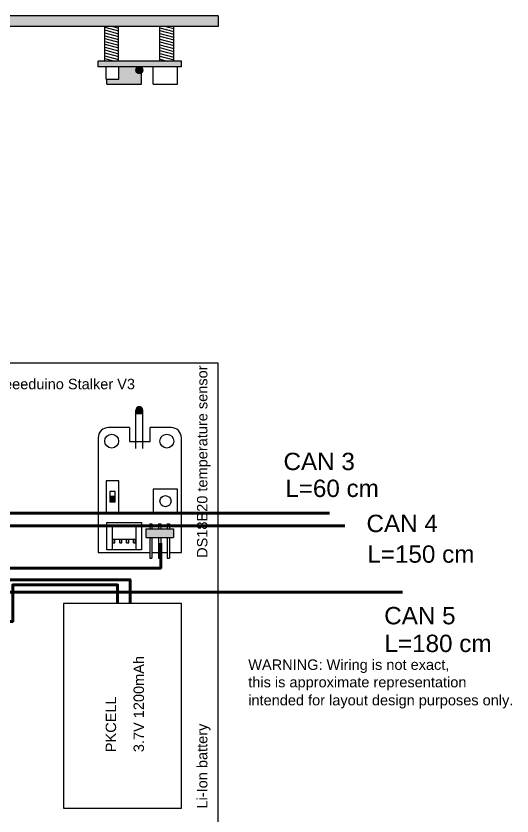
# Model space of a CAD drawing. Header units: millimetres. Extents: x -1 to 310, y -80 to 271.
# Drawn here: x 167.1 to 310.1, y 40.3 to 270.7 of the extents above; entities that cross this region are included whole.
import ezdxf

# ---------------------------------------------------------------- set-up
doc = ezdxf.new("R2010")
doc.units = ezdxf.units.MM
for name, color, linetype in [('board', 5, 'Continuous'), ('components', 3, 'Continuous'), ('connectors', 4, 'Continuous'), ('mount', 7, 'Continuous'), ('mount_holes', 1, 'Continuous'), ('pins', 9, 'Continuous'), ('sensor', 2, 'Continuous'), ('wires_en', 7, 'Continuous')]:
    doc.layers.add(name, color=color, linetype=linetype)
doc.styles.get("Standard").update_dxf_attribs({"font": 'arial.ttf'})

# ---------------------------------------------------------------- blocks, each defined once
blk = doc.blocks.new('A$C6EF10332')
at = {"layer": 'board'}
for p, q in [((68.26818167605484, 34.00000001425861), (9.268181676054837, 34.00000001425861)), ((9.268181676054837, 34.00000001425861), (9.268181676054837, 1.42586032e-08)), ((68.26818167605484, 1.42586032e-08), (68.26818167605484, 34.00000001425861)), ((9.268181676054837, 1.42586032e-08), (68.26818167605484, 1.42586032e-08))]:
    blk.add_line(p, q, dxfattribs=at)
at = {"layer": 'board', "color": 7}
for s, p in [('PKCELL', (25.39531344495549, 18.83078343370721)), ('3.7V 1200mAh', (25.39531344495549, 10.79872335966934))]:
    blk.add_text(s, height=3, dxfattribs=at).set_placement(p)
blk = doc.blocks.new('A$C59DF114F')
at = {"layer": 'components'}
blk.add_hatch(color=256, dxfattribs=at).paths.add_polyline_path([(16.19999984652894, 20.60000015218705), (16.19999984652894, 19.10000015218705), (17.69999984652894, 19.10000015218705), (17.69999984652894, 20.60000015218705)])
at = {"layer": 'connectors'}
h = blk.add_hatch(color=256, dxfattribs=at)
h.paths.add_polyline_path([(4.399999846528928, 19.80000015218705), (4.399999846528928, 19.20000015218706), (5.399999846528916, 19.20000015218706), (5.399999846528913, 19.80000015218705)])
h.paths.add_polyline_path([(4.399999846528942, 17.80000015218708), (4.399999846528928, 17.20000015218708), (5.399999846528925, 17.20000015218707), (5.399999846528922, 17.80000015218706)])
h.paths.add_polyline_path([(5.39999984652893, 15.80000015218707), (4.399999846528928, 15.80000015218707), (4.399999846528928, 15.20000015218707), (5.399999846528933, 15.20000015218707)])
h.paths.add_polyline_path([(5.399999846528942, 13.20000015218706), (5.399999846528939, 13.80000015218705), (4.399999846528942, 13.80000015218704), (4.399999846528942, 13.20000015218707)])
at = {"layer": 'pins'}
blk.add_hatch(color=256, dxfattribs=at).paths.add_polyline_path([(5.899999846528942, 2.300000152187053), (8.399999846528942, 2.300000152187053), (8.399999846528928, 10.26000015218704), (5.899999846528928, 10.26000015218704)])
at = {"layer": 'sensor'}
blk.add_hatch(color=256, dxfattribs=at).paths.add_polyline_path([(42.59999984652893, 11.10949858283217, 1), (42.59999984652893, 13.10949858283217), (41.59999984652893, 13.10949858283217), (41.59999984652893, 11.10949858283217)])
at = {"layer": 'board'}
for p, q in [((34.59999984652893, 24.00000015218706), (1.59999984652893, 24.00000015218706)), ((1.59999984652893, 24.00000015218706), (1.59999984652893, 9.145000152187052)), ((37.59999984652893, 15.00000015218705), (37.59999984652893, 21.00000015218705)), ((37.59999984652893, 15.00000015218705), (33.59999984652893, 15.00000015218705)), ((33.59999984652893, 15.00000015218705), (33.59999984652893, 9.000000152187056)), ((1.59999984652893, 8.495000152187046), (1.59999984652893, 6.605000152187059)), ((33.59999984652893, 9.000000152187056), (37.59999984652893, 9.000000152187056)), ((37.59999984652893, 3.000000152187055), (37.59999984652893, 9.000000152187056)), ((1.59999984652893, 5.955000152187054), (1.599999846528916, 4.065000152187067)), ((1.599999846528916, 3.415000152187033), (1.59999984652893, 1.521870558e-07)), ((1.59999984652893, 1.521870558e-07), (34.59999984652893, 1.521870558e-07))]:
    blk.add_line(p, q, dxfattribs=at)
for centre, start, end in [((34.59999984652893, 21.00000015218705), 0, 90), ((34.59999984652893, 3.000000152187055), 270, 0)]:
    blk.add_arc(centre, 3, start, end, dxfattribs=at)
at = {"layer": 'components'}
for p, q in [((22.19999984652893, 21.70000015218706), (13.19999984652892, 21.70000015218706)), ((13.19999984652892, 21.70000015218706), (13.19999984652892, 18.00000015218705)), ((22.19999984652893, 18.00000015218705), (22.19999984652893, 21.70000015218706)), ((19.19999984652892, 20.60000015218705), (16.19999984652894, 20.60000015218706)), ((16.19999984652894, 20.60000015218706), (16.19999984652894, 19.10000015218705)), ((16.19999984652894, 19.10000015218705), (19.19999984652892, 19.10000015218705)), ((19.19999984652892, 19.10000015218705), (19.19999984652892, 20.60000015218705)), ((13.19999984652892, 18.00000015218705), (22.19999984652893, 18.00000015218705))]:
    blk.add_line(p, q, dxfattribs=at)
for points in [[(16.19999984652894, 19.10000015218705), (17.69999984652894, 19.10000015218705), (17.69999984652894, 20.60000015218705), (16.19999984652894, 20.60000015218705)], [(12.99999984652894, 1.10000015218705), (19.79999984652893, 1.10000015218705), (19.79999984652893, 8.10000015218705), (12.99999984652894, 8.10000015218705)]]:
    blk.add_lwpolyline(points, close=True, dxfattribs=at)
blk.add_circle((16.39999984652894, 4.60000015218705), 1.6, dxfattribs=at)
at = {"layer": 'connectors'}
for p, q in [((2.399999846528928, 21.50000015218706), (10.19999984652892, 21.50000015218706)), ((2.399999846528928, 11.50000015218705), (2.399999846528928, 21.50000015218706)), ((9.099999846528917, 19.85000015218705), (9.09999984652893, 21.50000015218706)), ((10.19999984652892, 21.50000015218706), (10.19999984652892, 11.50000015218705)), ((2.399999846528928, 19.85000015218705), (9.099999846528902, 19.85000015218705)), ((4.399999846528913, 19.80000015218705), (5.399999846528913, 19.80000015218705)), ((4.399999846528928, 19.80000015218705), (4.399999846528928, 19.20000015218704)), ((4.399999846528913, 19.20000015218706), (5.399999846528913, 19.20000015218706)), ((5.399999846528913, 19.85000015218706), (5.399999846528942, 13.15000015218705)), ((4.399999846528913, 17.80000015218708), (5.399999846528913, 17.80000015218706)), ((4.399999846528942, 17.80000015218708), (4.399999846528928, 17.20000015218707)), ((4.399999846528913, 17.20000015218708), (5.399999846528913, 17.20000015218707)), ((4.399999846528928, 15.80000015218707), (5.399999846528928, 15.80000015218707)), ((4.399999846528928, 15.80000015218708), (4.399999846528928, 15.20000015218707)), ((4.399999846528928, 15.20000015218707), (5.399999846528928, 15.20000015218707)), ((9.099999846528917, 13.15000015218705), (2.399999846528928, 13.15000015218706)), ((4.399999846528956, 13.80000015218704), (5.399999846528928, 13.80000015218705)), ((4.399999846528942, 13.80000015218701), (4.399999846528942, 13.20000015218707)), ((4.399999846528956, 13.20000015218707), (5.399999846528928, 13.20000015218706)), ((9.09999984652893, 11.50000015218705), (9.099999846528917, 13.15000015218706)), ((10.19999984652892, 11.50000015218705), (2.399999846528928, 11.50000015218705))]:
    blk.add_line(p, q, dxfattribs=at)
at = {"layer": 'mount_holes'}
for centre in [(33.69999984652892, 20.10000015218706), (33.69999984652892, 4.200000152187058)]:
    blk.add_circle(centre, 2, dxfattribs=at)
at = {"layer": 'pins'}
for p, q in [((5.899999846528928, 10.26000015218704), (5.899999846528942, 2.300000152187053)), ((8.399999846528942, 10.26000015218704), (5.899999846528942, 10.26000015218704)), ((8.399999846528928, 10.26000015218704), (8.399999846528942, 2.300000152187053)), ((-1.534710634e-07, 9.145000152187066), (-1.534710634e-07, 8.49500015218706)), ((5.899999846528942, 9.145000152187052), (-1.534710634e-07, 9.145000152187066)), ((5.899999846528942, 8.495000152187046), (-1.534710634e-07, 8.49500015218706)), ((9.899999846528928, 9.145000152187066), (8.399999846528942, 9.145000152187052)), ((9.899999846528928, 8.49500015218706), (8.399999846528942, 8.495000152187046)), ((9.899999846528928, 9.145000152187066), (9.899999846528928, 8.49500015218706)), ((-1.534710634e-07, 6.605000152187059), (-1.534710634e-07, 5.955000152187054)), ((5.899999846528942, 6.605000152187045), (-1.534710634e-07, 6.605000152187059)), ((5.899999846528942, 5.955000152187054), (-1.534710634e-07, 5.955000152187054)), ((9.899999846528928, 6.605000152187059), (8.399999846528942, 6.605000152187045)), ((9.899999846528928, 5.955000152187054), (8.399999846528942, 5.955000152187054)), ((9.899999846528928, 6.605000152187059), (9.899999846528928, 5.955000152187054)), ((-1.534710634e-07, 4.065000152187053), (-1.534710634e-07, 3.415000152187047)), ((5.899999846528942, 4.065000152187053), (-1.534710634e-07, 4.065000152187053)), ((5.899999846528942, 3.415000152187033), (-1.534710634e-07, 3.415000152187047)), ((9.899999846528928, 4.065000152187053), (8.399999846528942, 4.065000152187053)), ((9.899999846528928, 3.415000152187047), (8.399999846528942, 3.415000152187033)), ((9.899999846528928, 4.065000152187053), (9.899999846528928, 3.415000152187047)), ((8.399999846528942, 2.300000152187053), (5.899999846528942, 2.300000152187053))]:
    blk.add_line(p, q, dxfattribs=at)
at = {"layer": 'sensor'}
for p, q in [((31.59999984652893, 13.10949858283217), (42.59999984652893, 13.10949858283217)), ((41.59999984652893, 13.10949858283217), (41.59999984652893, 11.10949858283217)), ((31.59999984652893, 11.10949858283217), (42.59999984652893, 11.10949858283217))]:
    blk.add_line(p, q, dxfattribs=at)
blk.add_arc((42.59999984652893, 12.10949858283217), 1, 270, 90, dxfattribs=at)

msp = doc.modelspace()

# ---------------------------------------------------------------- hatches: boundary and pattern name
at = {"layer": 'board'}
msp.add_hatch(color=256, dxfattribs=at).paths.add_polyline_path([(214.7747623539463, 256.1471524087984), (214.7747623539463, 257.7471524087985), (190.7747623539463, 257.7471524087985), (190.7747623539463, 256.1471524087984)])
at = {"layer": 'connectors'}
h = msp.add_hatch(color=256, dxfattribs=at)
edge = h.paths.add_edge_path()
edge.add_line((203.2747623539463, 251.1471524087985), (203.2747623539463, 254.354365134026))
edge.add_ellipse((202.6652639233012, 255.1471524087985), major_axis=(0, 1), ratio=1, start_angle=0, end_angle=217.5532450651853, ccw=False)
edge.add_line((202.1083682129403, 256.1471524087984), (196.7747623539463, 256.1471524087984))
edge.add_line((196.7747623539463, 256.1471524087984), (196.7747623539463, 252.5471524087985))
edge.add_line((196.7747623539463, 252.5471524087985), (193.2747623539463, 252.5471524087985))
edge.add_line((193.2747623539463, 252.5471524087985), (193.2747623539463, 251.1471524087985))
edge.add_line((193.2747623539463, 251.1471524087985), (203.2747623539463, 251.1471524087985))
at = {"layer": 'mount'}
msp.add_hatch(color=256, dxfattribs=at).paths.add_polyline_path([(90.39685188066778, 270.7471524087984), (90.39685188066778, 267.7471524087985), (225.3968518806678, 267.7471524087985), (225.3968518806678, 270.7471524087984)])
h = msp.add_hatch(dxfattribs=at)
h.set_pattern_fill('ANSI31', color=256, scale=0.25, angle=120, style=0)
h.set_pattern_definition([(165, (0, 20.04578539965928), (-0.205437617050126, -0.7667036246169479), [])])
h.paths.add_polyline_path([(196.6747623539463, 267.7471524087985), (192.6747623539463, 267.7471524087985), (192.6747623539463, 257.7471524087985), (196.6747623539463, 257.7471524087985)])
h.paths.add_polyline_path([(208.5747623539464, 257.7471524087985), (212.5747623539463, 257.7471524087985), (212.5747623539463, 267.7471524087985), (208.5747623539463, 267.7471524087985)])
at = {"layer": 'sensor'}
h = msp.add_hatch(color=256, dxfattribs=at)
edge = h.paths.add_edge_path()
edge.add_ellipse((202.6652639233012, 255.1471524087985), major_axis=(0, 1), ratio=1, start_angle=0, end_angle=360)

# ---------------------------------------------------------------- linework, layer by layer
at = {"layer": 'board'}
for p, q in [((214.7747623539463, 257.7471524087985), (190.7747623539463, 257.7471524087985)), ((190.7747623539463, 256.1471524087984), (190.7747623539463, 257.7471524087985)), ((214.7747623539463, 256.1471524087984), (190.7747623539463, 256.1471524087984)), ((214.7747623539463, 256.1471524087984), (214.7747623539463, 257.7471524087985))]:
    msp.add_line(p, q, dxfattribs=at)
at = {"layer": 'components'}
for p, q in [((193.0747623539463, 252.5471524087985), (193.0747623539463, 256.1471524087984)), ((196.7747623539463, 252.5471524087985), (196.7747623539463, 256.1471524087984)), ((206.6747623539463, 251.1471524087985), (206.6747623539463, 256.1471524087984)), ((213.6747623539463, 251.1471524087985), (213.6747623539463, 256.1471524087984)), ((193.0747623539463, 252.5471524087985), (196.7747623539463, 252.5471524087985)), ((206.6747623539463, 251.1471524087985), (213.6747623539463, 251.1471524087985))]:
    msp.add_line(p, q, dxfattribs=at)
at = {"layer": 'connectors'}
for p, q in [((203.2747623539463, 251.1471524087985), (203.2747623539463, 254.354365134026)), ((193.2747623539463, 251.1471524087985), (193.2747623539463, 252.5471524087985)), ((193.2747623539463, 251.1471524087985), (203.2747623539463, 251.1471524087985))]:
    msp.add_line(p, q, dxfattribs=at)
at = {"layer": 'mount'}
for p, q in [((225.3968518806678, 270.7471524087984), (90.39685188066778, 270.7471524087984)), ((225.3968518806678, 270.7471524087984), (225.3968518806678, 267.7471524087985)), ((225.3968518806678, 267.7471524087985), (90.39685188066778, 267.7471524087985)), ((192.6747623539463, 257.7471524087985), (192.6747623539463, 267.7471524087985)), ((196.6747623539463, 257.7471524087985), (196.6747623539463, 267.7471524087985)), ((208.5747623539464, 257.7471524087985), (208.5747623539463, 267.7471524087985)), ((212.5747623539463, 257.7471524087985), (212.5747623539463, 267.7471524087985)), ((225.3968518806678, 170.7013670091392), (90.39685188066778, 170.7013670091392)), ((225.3968518806678, 20.70136700913918), (225.3968518806678, 170.7013670091392))]:
    msp.add_line(p, q, dxfattribs=at)
at = {"layer": 'sensor'}
msp.add_ellipse((202.6652639233012, 255.1471524087985), major_axis=(0, 1), ratio=1, dxfattribs=at)
at = {"layer": 'wires_en', "color": 2, "lineweight": 100}
for p, q in [((128.7961898937092, 123.9031072450179), (261.8306110847817, 123.9031072450179)), ((133.9910164642751, 104.7757946435856), (278.5300381437481, 104.7757946435856))]:
    msp.add_line(p, q, dxfattribs=at)
msp.add_lwpolyline([(124.2983992336904, 127.5054474673984), (257.4465121005017, 127.5054474673984)], dxfattribs=at)
at = {"layer": 'wires_en', "color": 5, "lineweight": 100}
msp.add_lwpolyline([(141.1697055046061, 123.5908629949517), (141.1697055046061, 111.6867543182352), (208.817008265467, 111.6867543182352), (208.817008265467, 118.8796500509584)], dxfattribs=at)
at = {"layer": 'wires_en', "color": 7, "lineweight": 100}
msp.add_lwpolyline([(199.9547497968979, 101.6033521210236), (199.9547497968979, 108.3303292760488), (163.5762834153806, 108.3303292760488), (163.5762834153806, 98.7408090858462), (155.7706672274489, 98.7408090858462)], dxfattribs=at)
at = {"layer": 'wires_en', "color": 1, "lineweight": 100}
msp.add_lwpolyline([(196.3741927080823, 101.5317890563235), (196.3741927080823, 106.8274946937602), (166.1542852626053, 106.8274946937602), (166.1542852626053, 96.30764648358695), (155.9138905846243, 96.30764648358695)], dxfattribs=at)

# ---------------------------------------------------------------- block references
at = {"rotation": 90}
for name, p in [('A$C59DF114F', (214.7747625061334, 114.5795111039551)), ('A$C6EF10332', (214.774762520392, 33.24912959256608))]:
    msp.add_blockref(name, p, dxfattribs=at)

# ---------------------------------------------------------------- texts
at = {"layer": 'wires_en', "color": 1}
for s, p in [('DS18B20 temperature sensor', (222.2599756680216, 114.6283764377997)), ('Li-Ion battery', (222.2599756680216, 42.4107245446221))]:
    msp.add_text(s, height=3, rotation=90, dxfattribs=at).set_placement(p)
for s, p in [('Sensor shield mounted on top of Seeeduino Stalker V3', (99.34808018766358, 163.2173546048328)), ('WARNING: Wiring is not exact,  ', (234.0379945348878, 82.36356699499117)), ('this is approximate representation', (234.0379945348878, 77.32847459499897)), ('intended for layout design purposes only.', (234.0379945348878, 72.13858908579857))]:
    msp.add_text(s, height=3, dxfattribs=at).set_placement(p)
at = {"layer": 'wires_en'}
for s, p in [('CAN 3', (244.1981184934337, 139.9116266368964)), ('L=60 cm', (244.7050134567708, 132.1670084249149)), ('CAN 4', (268.1240691791084, 122.0602931808657)), ('L=150 cm', (268.3627658477931, 113.2302605975562)), ('CAN 5', (273.2282706471531, 95.48833328578166)), ('L=180 cm', (273.3109540874155, 87.49875332495093))]:
    msp.add_text(s, height=5, dxfattribs=at).set_placement(p)

doc.saveas('drawing.dxf')
